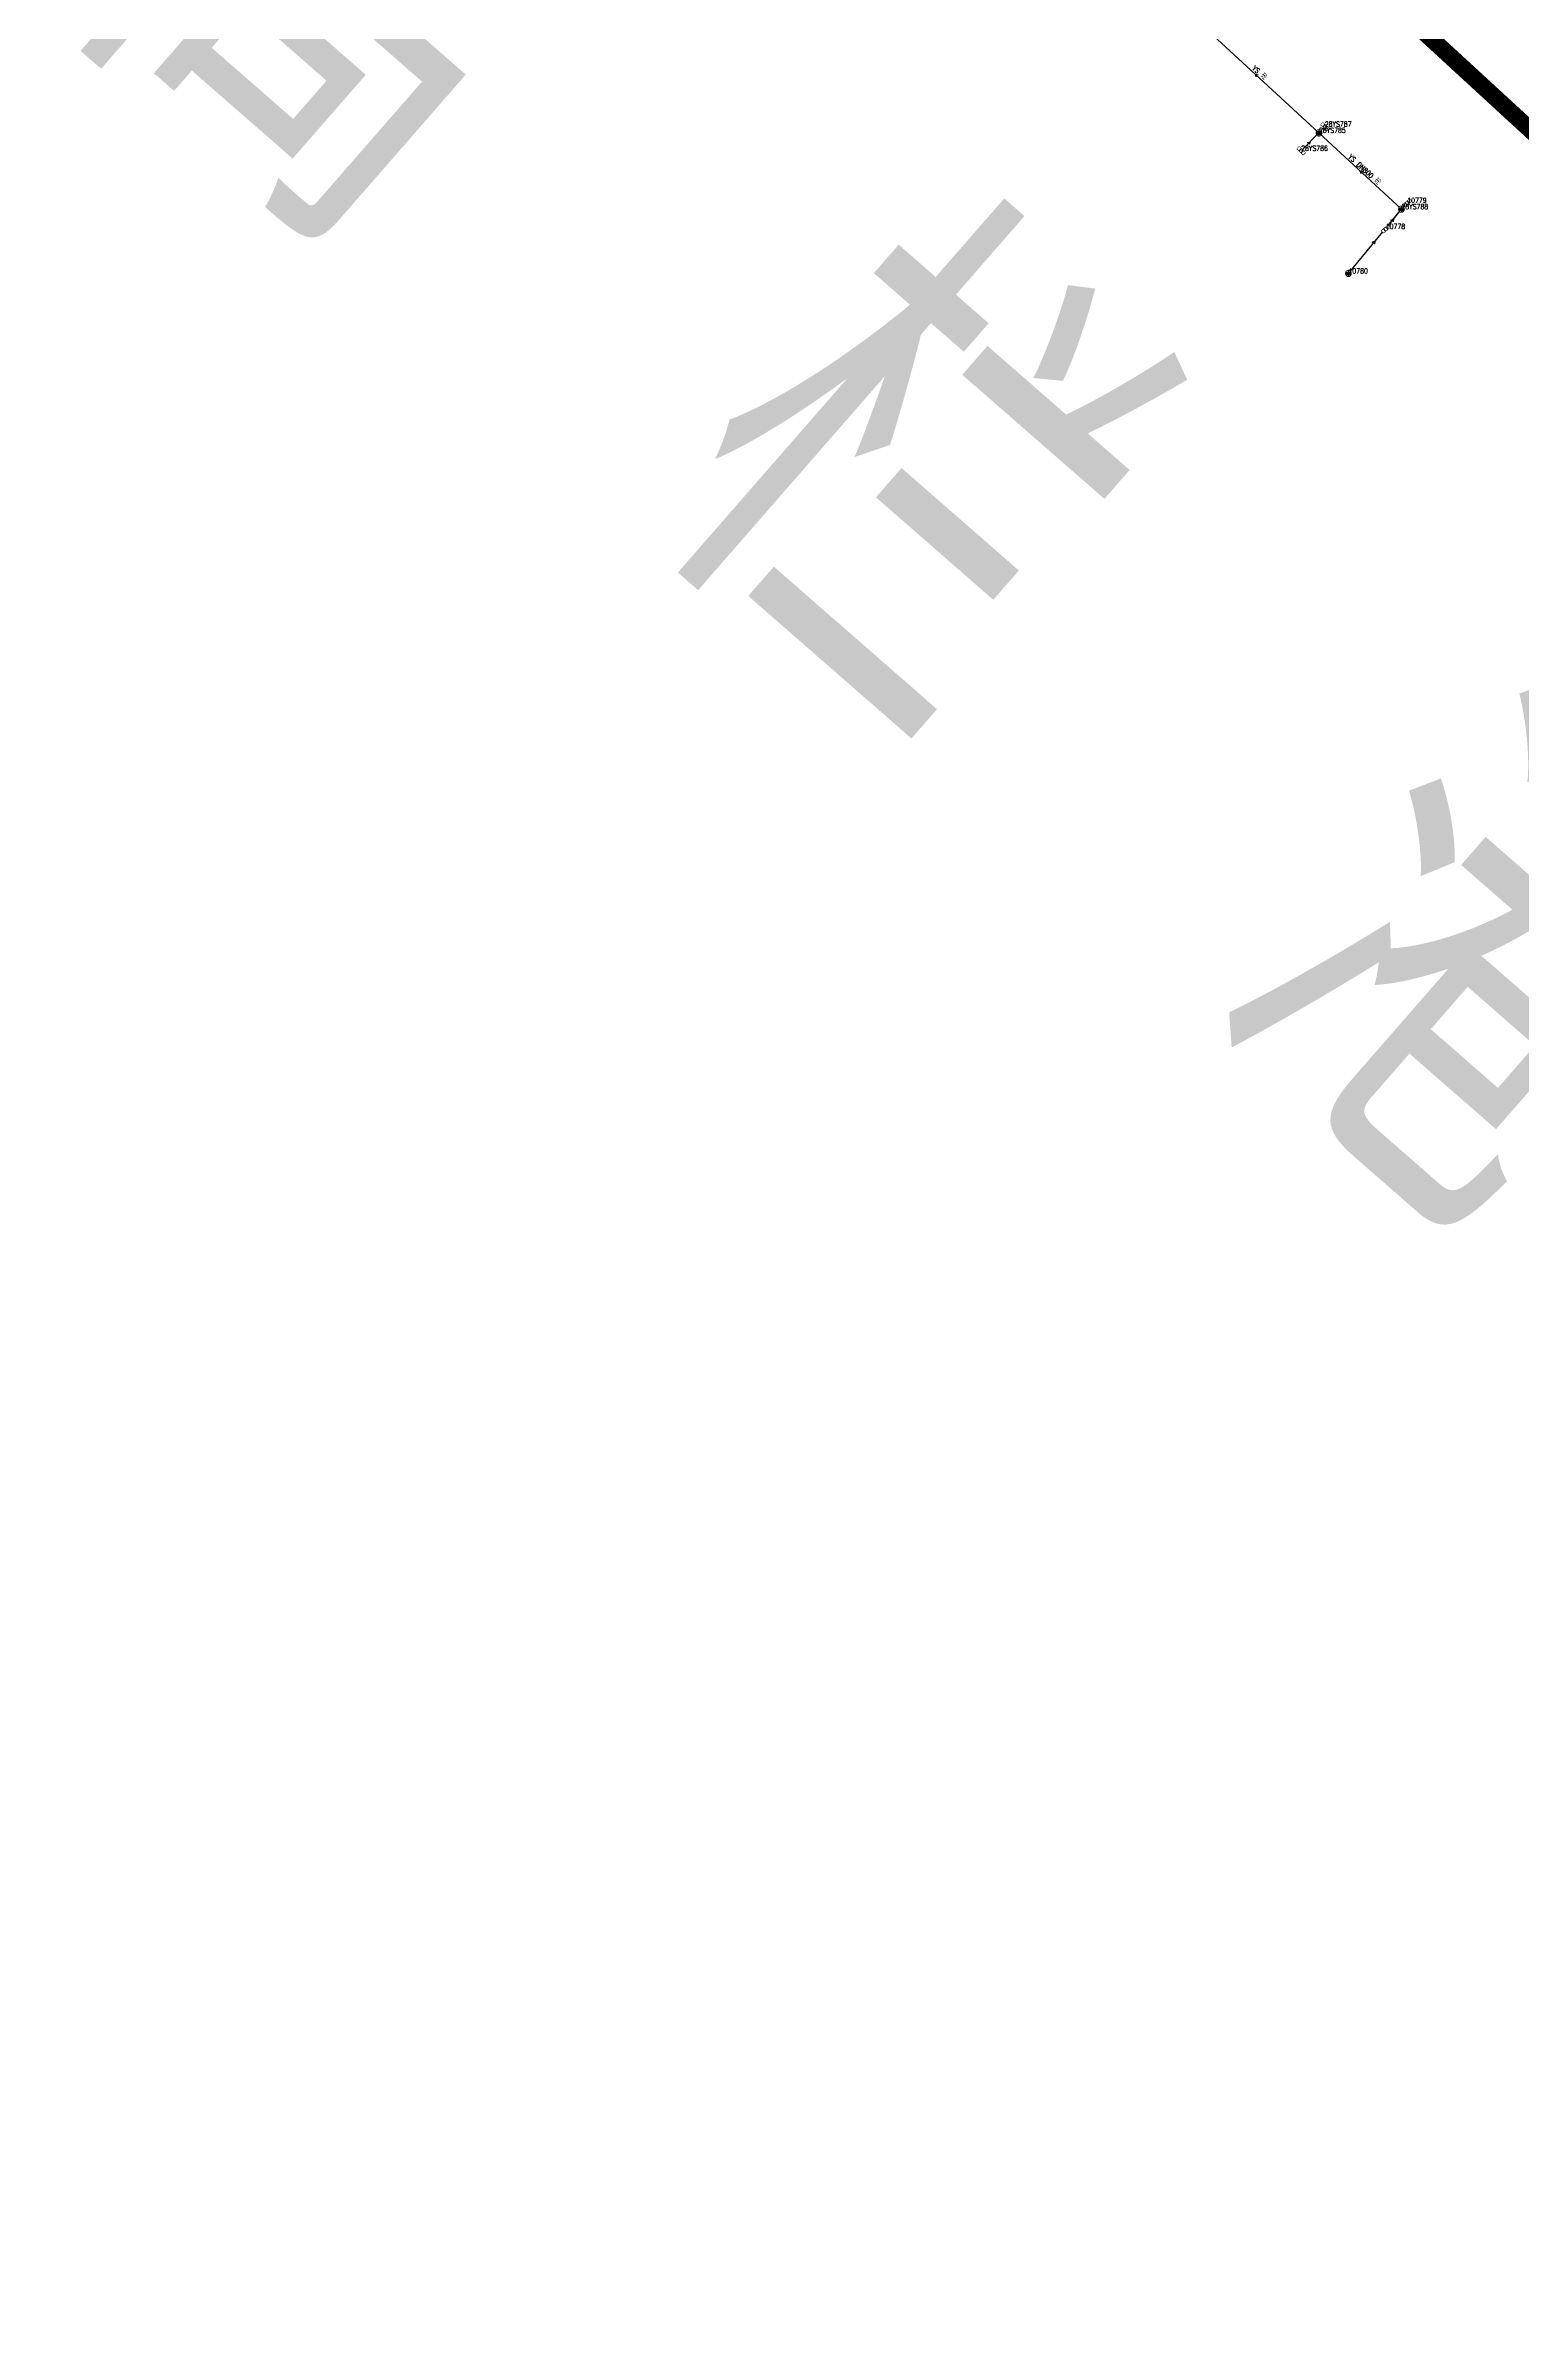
# Model space of a CAD drawing. Extents: x 78813 to 99477, y 2421021 to 2448125.
# Drawn here: x 83905.3 to 84166.5, y 2431791.1 to 2432191.4 of the extents above; entities that cross this region are included whole.
import ezdxf
from ezdxf.enums import TextEntityAlignment as Align

# ---------------------------------------------------------------- set-up
doc = ezdxf.new("R2010")
doc.units = 0
doc.set_wipeout_variables(frame=1)
doc.layers.get('0').update_dxf_attribs({"linetype": 'CONTINUOUS'})
doc.layers.add('DX_YS', color=42, linetype='CONTINUOUS')
doc.layers.add('道路', color=5, linetype='CONTINUOUS')
doc.layers.add('YSANNEXE', color=7, linetype='CONTINUOUS', true_color=0xcc9900)
doc.layers.add('YSLINE', color=7, linetype='CONTINUOUS', true_color=0xcc9900)
doc.layers.add('道路名称', color=7, linetype='CONTINUOUS', lineweight=0)
doc.styles.add('CcNameZT', font='txt.SHX', dxfattribs={"width": 0.8, "bigfont": 'HZTXT.SHX'})
doc.styles.get("Standard").update_dxf_attribs({"font": 'txt.shx', "bigfont": 'hztxt.shx'})
doc.styles.add('宋体0.7', font='', dxfattribs={"width": 0.7})
doc.styles.get('宋体0.7').set_extended_font_data('SimSun')

# ---------------------------------------------------------------- blocks, each defined once
blk = doc.blocks.new('PS雨水井')
blk.add_lwpolyline([(1, 0), (1, 0.07), (0.99, 0.14), (0.98, 0.21), (0.96, 0.28), (0.94, 0.34), (0.91, 0.41), (0.88, 0.47), (0.85, 0.53), (0.81, 0.59), (0.77, 0.64), (0.72, 0.69), (0.67, 0.74), (0.62, 0.79), (0.56, 0.83), (0.5, 0.87), (0.44, 0.9), (0.37, 0.93), (0.31, 0.95), (0.24, 0.97), (0.17, 0.98), (0.1, 0.99), (0.03, 1), (-0.03, 1), (-0.1, 0.99), (-0.17, 0.98), (-0.24, 0.97), (-0.31, 0.95), (-0.37, 0.93), (-0.44, 0.9), (-0.5, 0.87), (-0.56, 0.83), (-0.62, 0.79), (-0.67, 0.74), (-0.72, 0.69), (-0.77, 0.64), (-0.81, 0.59), (-0.85, 0.53), (-0.88, 0.47), (-0.91, 0.41), (-0.94, 0.34), (-0.96, 0.28), (-0.98, 0.21), (-0.99, 0.14), (-1, 0.07), (-1, 0), (-1, -0.07), (-0.99, -0.14), (-0.98, -0.21), (-0.96, -0.28), (-0.94, -0.34), (-0.91, -0.41), (-0.88, -0.47), (-0.85, -0.53), (-0.81, -0.59), (-0.77, -0.64), (-0.72, -0.69), (-0.67, -0.74), (-0.62, -0.79), (-0.56, -0.83), (-0.5, -0.87), (-0.44, -0.9), (-0.37, -0.93), (-0.31, -0.95), (-0.24, -0.97), (-0.17, -0.98), (-0.1, -0.99), (-0.03, -1), (0.03, -1), (0.1, -0.99), (0.17, -0.98), (0.24, -0.97), (0.31, -0.95), (0.37, -0.93), (0.44, -0.9), (0.5, -0.87), (0.56, -0.83), (0.62, -0.79), (0.67, -0.74), (0.72, -0.69), (0.77, -0.64), (0.81, -0.59), (0.85, -0.53), (0.88, -0.47), (0.91, -0.41), (0.94, -0.34), (0.96, -0.28), (0.98, -0.21), (0.99, -0.14), (1, 0)], close=True)
blk.add_wipeout([(1, 0), (1, 0.07), (0.99, 0.14), (0.98, 0.21), (0.96, 0.28), (0.94, 0.34), (0.91, 0.41), (0.88, 0.47), (0.85, 0.53), (0.81, 0.59), (0.77, 0.64), (0.72, 0.69), (0.67, 0.74), (0.62, 0.79), (0.56, 0.83), (0.5, 0.87), (0.44, 0.9), (0.37, 0.93), (0.31, 0.95), (0.24, 0.97), (0.17, 0.98), (0.1, 0.99), (0.03, 1), (-0.03, 1), (-0.1, 0.99), (-0.17, 0.98), (-0.24, 0.97), (-0.31, 0.95), (-0.37, 0.93), (-0.44, 0.9), (-0.5, 0.87), (-0.56, 0.83), (-0.62, 0.79), (-0.67, 0.74), (-0.72, 0.69), (-0.77, 0.64), (-0.81, 0.59), (-0.85, 0.53), (-0.88, 0.47), (-0.91, 0.41), (-0.94, 0.34), (-0.96, 0.28), (-0.98, 0.21), (-0.99, 0.14), (-1, 0.07), (-1, 0), (-1, -0.07), (-0.99, -0.14), (-0.98, -0.21), (-0.96, -0.28), (-0.94, -0.34), (-0.91, -0.41), (-0.88, -0.47), (-0.85, -0.53), (-0.81, -0.59), (-0.77, -0.64), (-0.72, -0.69), (-0.67, -0.74), (-0.62, -0.79), (-0.56, -0.83), (-0.5, -0.87), (-0.44, -0.9), (-0.37, -0.93), (-0.31, -0.95), (-0.24, -0.97), (-0.17, -0.98), (-0.1, -0.99), (-0.03, -1), (0.03, -1), (0.1, -0.99), (0.17, -0.98), (0.24, -0.97), (0.31, -0.95), (0.37, -0.93), (0.44, -0.9), (0.5, -0.87), (0.56, -0.83), (0.62, -0.79), (0.67, -0.74), (0.72, -0.69), (0.77, -0.64), (0.81, -0.59), (0.85, -0.53), (0.88, -0.47), (0.91, -0.41), (0.94, -0.34), (0.96, -0.28), (0.98, -0.21), (0.99, -0.14)])
for p, q in [((-1, 0), (0, 0)), ((-0.88, 0.48), (0, 0.47)), ((0, 1), (0, 0)), ((0, 0.47), (0.88, 0.47)), ((0, 0), (0, -1)), ((0, 0), (1, 0)), ((-0.88, -0.48), (0, -0.48)), ((0, -0.48), (0.88, -0.48))]:
    blk.add_line(p, q)
blk = doc.blocks.new('PS雨篦')
blk.add_lwpolyline([(-1.5, 0.5), (0, 0.5), (1.5, 0.5), (1.5, -0.5), (0, -0.5), (-1.5, -0.5)], close=True)
blk.add_wipeout([(-1.5, 0.5), (0, 0.5), (1.5, 0.5), (1.5, -0.5), (0, -0.5), (-1.5, -0.5)])
for p, q in [((-0.51, -0.5), (-0.51, 0.5)), ((0.49, -0.5), (0.49, 0.5))]:
    blk.add_line(p, q)
blk = doc.blocks.new('测量点')
h = blk.add_hatch(color=256)
edge = h.paths.add_edge_path()
edge.add_arc((0, 0), 0.5, 0, 360)
blk.add_circle((0, 0), 0.5)
blk = doc.blocks.new('LX')
for p, q in [((-0.866, 0.5), (0, 0)), ((0, 0), (-0.866, -0.5))]:
    blk.add_line(p, q)

msp = doc.modelspace()

# ---------------------------------------------------------------- linework, layer by layer
at = {"layer": 'YSLINE'}
for p, q in [((84108.03, 2432196.67), (84130.52, 2432175.96)), ((84127.36, 2432172.8), (84130.52, 2432175.96)), ((84131.55, 2432177.07), (84130.52, 2432175.96)), ((84130.52, 2432175.96), (84145.1, 2432162.48)), ((84146.13, 2432163.59), (84145.1, 2432162.48)), ((84135.73, 2432151.12), (84145.1, 2432162.48)), ((84142.33, 2432158.98), (84145.1, 2432162.48))]:
    msp.add_line(p, q, dxfattribs=at)

# ---------------------------------------------------------------- block references
at = {"layer": 'DX_YS', "xscale": 0.5, "yscale": 0.5, "zscale": 0.5}
for p in [(84142.33, 2432158.98, 4.17), (84135.73, 2432151.12, 3.24)]:
    msp.add_blockref('测量点', p, dxfattribs=at)
at = {"layer": 'YSANNEXE', "xscale": 0.5000000001235999, "yscale": 0.5, "zscale": 0.5, "rotation": 137.4186154166185}
for p in [(84119.28, 2432186.32), (84137.81, 2432169.22)]:
    msp.add_blockref('LX', p, dxfattribs=at)

# ---------------------------------------------------------------- texts
at = {"layer": 'DX_YS', "style": 'CcNameZT', "width": 0.8}
for s, rotation, p in [(' YS 砼', 317.3661, (84119.45, 2432186.5, 2.8)), (' YS DN800 砼', 317.2247, (84137.98, 2432169.4, 2.8))]:
    msp.add_text(s, height=0.9, rotation=rotation, dxfattribs=at).set_placement(p, align=Align.CENTER)

# ---------------------------------------------------------------- next in the draw order: block references
at = {"layer": 'DX_YS', "xscale": 0.5, "yscale": 0.5, "zscale": 0.5}
for p in [(84130.52, 2432175.96, 2.8), (84145.1, 2432162.48, 3.12), (84135.73, 2432151.12, 3.24)]:
    msp.add_blockref('PS雨水井', p, dxfattribs=at)
at = {"layer": 'DX_YS', "xscale": 0.499999999857888, "yscale": 0.5, "zscale": 0.5, "rotation": 40.16648119226884}
msp.add_blockref('PS雨篦', (84142.33, 2432158.98, 4.17), dxfattribs=at)

# ---------------------------------------------------------------- next in the draw order: block references
at = {"layer": 'DX_YS', "yscale": 0.5, "zscale": 0.5}
for p, xscale, rotation in [((84131.55, 2432177.07, 4.47), 0.5000000000298257, 137.2520443505787), ((84127.36, 2432172.8, 4.39), 0.4999999999984578, 314.9546925762559)]:
    msp.add_blockref('PS雨篦', p, dxfattribs=dict(at, xscale=xscale, rotation=rotation))
at = {"layer": 'DX_YS', "xscale": 0.5, "yscale": 0.5, "zscale": 0.5}
msp.add_blockref('测量点', (84146.13, 2432163.59, 4.53), dxfattribs=at)
at = {"layer": 'YSANNEXE', "yscale": 0.5, "zscale": 0.5}
for p, xscale, rotation in [((84143.71, 2432160.73), 0.5000000001003929, 51.56620157030893), ((84140.41, 2432156.8), 0.5000000001275243, 50.4202859825869)]:
    msp.add_blockref('LX', p, dxfattribs=dict(at, xscale=xscale, rotation=rotation))

# ---------------------------------------------------------------- next in the draw order: texts
at = {"layer": 'DX_YS', "width": 0.8}
for s, p in [('10778', (84142.33, 2432158.98, 4.17)), ('10780', (84135.73, 2432151.12, 3.24))]:
    msp.add_text(s, height=0.9, dxfattribs=at).set_placement(p)

# ---------------------------------------------------------------- next in the draw order: block references
at = {"layer": 'DX_YS', "xscale": 0.499999999857888, "yscale": 0.5, "zscale": 0.5, "rotation": 40.16648119226884}
msp.add_blockref('PS雨篦', (84146.13, 2432163.59, 4.53), dxfattribs=at)
at = {"layer": 'YSANNEXE', "xscale": 0.4999999998802595, "yscale": 0.5, "zscale": 0.5, "rotation": 44.69070800721386}
msp.add_blockref('LX', (84128.94, 2432174.38), dxfattribs=at)

# ---------------------------------------------------------------- next in the draw order: texts
at = {"layer": 'DX_YS', "width": 0.8}
for s, p in [('28YS785', (84130.52, 2432175.96, 2.8)), ('28YS787', (84131.55, 2432177.07, 4.47)), ('28YS786', (84127.36, 2432172.8, 4.39))]:
    msp.add_text(s, height=0.9, dxfattribs=at).set_placement(p)

# ---------------------------------------------------------------- next in the draw order: linework, layer by layer
at = {"layer": '道路', "const_width": 3, "flags": 128}
msp.add_lwpolyline([(83418.46, 2432865.07), (84960.96, 2431447.82), (86043.08, 2430511), (88488.76, 2428368.31)], dxfattribs=at)

# ---------------------------------------------------------------- next in the draw order: texts
at = {"layer": 'DX_YS', "width": 0.8}
for s, p in [('28YS788', (84145.1, 2432162.48, 3.12)), ('10779', (84146.13, 2432163.59, 4.53))]:
    msp.add_text(s, height=0.9, dxfattribs=at).set_placement(p)
at = {"layer": '道路名称', "linetype": 'Continuous', "style": '宋体0.7', "width": 0.7}
msp.add_text('高  栏  港  大  道', height=70, rotation=318.8845, dxfattribs=at).set_placement((84162.03, 2432030.32), align=Align.MIDDLE)

doc.saveas('drawing.dxf')
